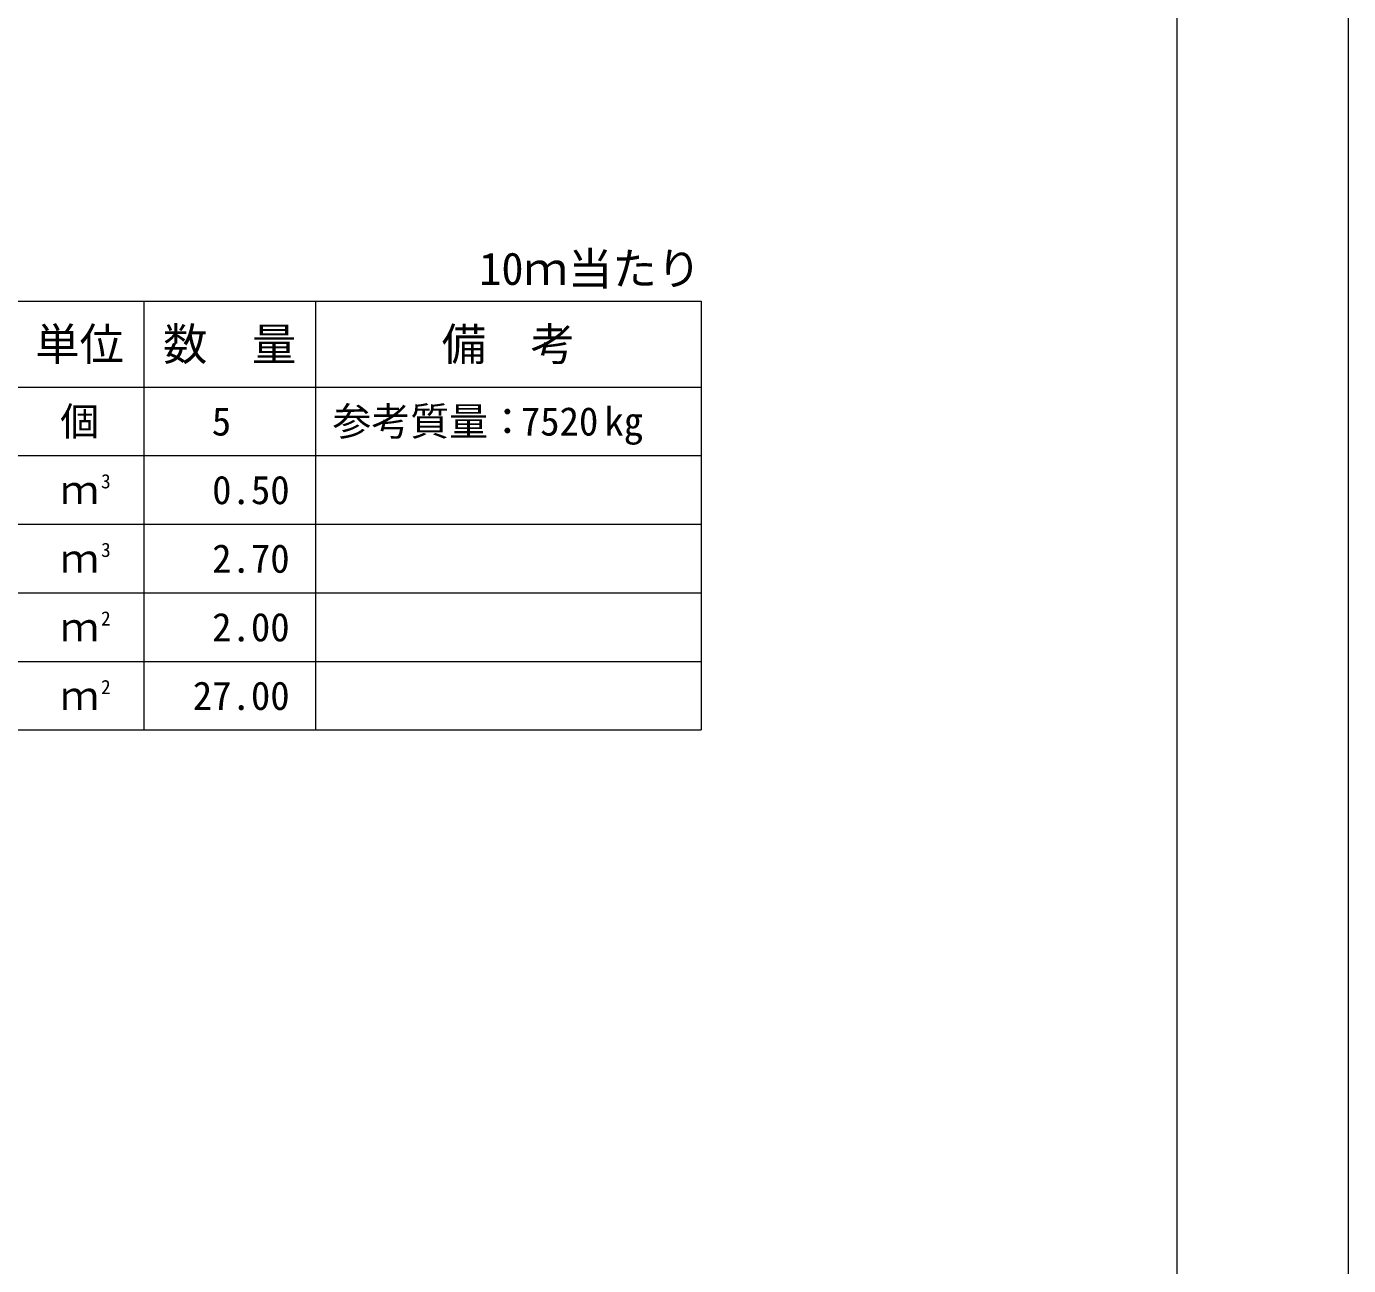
# Model space of a CAD drawing. Units: millimetres at full size; details may follow other scales. Extents: x 0 to 42050, y 0 to 29700.
# Drawn here: x 34340 to 42050, y 7226 to 14453 of the extents above; entities that cross this region are included whole.
import ezdxf
from ezdxf.enums import TextEntityAlignment as Align

# ---------------------------------------------------------------- set-up
doc = ezdxf.new("R2010")
doc.units = ezdxf.units.MM
doc.header["$LTSCALE"] = 50
doc.layers.add('D-MTR', color=7, linetype='Continuous')
doc.layers.add('D-MTR-TXT', color=7, linetype='Continuous')
for name, color, linetype, lineweight in [('D-MTR-FRAM', 7, 'Continuous', 13), ('D-MTR-LINE', 7, 'Continuous', 13), ('D-TTL', 2, 'Continuous', 13)]:
    doc.layers.add(name, color=color, linetype=linetype, lineweight=lineweight)
doc.styles.add('ＭＳ ゴシック', font='')
doc.styles.get('ＭＳ ゴシック').set_extended_font_data('MS Gothic')

msp = doc.modelspace()

# ---------------------------------------------------------------- linework, layer by layer
at = {"layer": 'D-MTR-FRAM'}
for p, q in [((29525, 12850), (38275, 12850)), ((38275, 12850), (38275, 10350)), ((29525, 10350), (38275, 10350))]:
    msp.add_line(p, q, dxfattribs=at)
at = {"layer": 'D-MTR-LINE'}
for p, q in [((35025, 12850), (35025, 10350)), ((36025, 12850), (36025, 10350)), ((29525, 12350), (38275, 12350)), ((29525, 11950), (38275, 11950)), ((29525, 11550), (38275, 11550)), ((29525, 11150), (38275, 11150)), ((29525, 10750), (38275, 10750))]:
    msp.add_line(p, q, dxfattribs=at)
at = {"layer": 'D-TTL'}
for points in [[(0, 0), (42050, 0), (42050, 29700), (0, 29700)], [(1000, 1000), (41050, 1000), (41050, 28700), (1000, 28700)]]:
    msp.add_lwpolyline(points, close=True, dxfattribs=at)

# ---------------------------------------------------------------- texts
at = {"layer": 'D-MTR', "style": 'ＭＳ ゴシック'}
msp.add_text('10ｍ当たり', height=189.9, dxfattribs=at).set_placement((38275, 12888.58), align=Align.BOTTOM_RIGHT)
at = {"layer": 'D-MTR-TXT', "style": 'ＭＳ ゴシック'}
for s, height, p in [('単位', 189.9, (34650, 12600)), ('数\u3000量', 189.9, (35525, 12600)), ('備\u3000考', 189.9, (37150, 12600)), ('個', 166.1, (34650, 12150)), ('ｍ', 166.1, (34650, 11750)), ('ｍ', 166.1, (34650, 11350)), ('ｍ', 166.1, (34650, 10950)), ('ｍ', 166.1, (34650, 10550))]:
    msp.add_text(s, height=height, dxfattribs=at).set_placement(p, align=Align.MIDDLE_CENTER)
for s, p in [('5', (35533.88, 12150)), ('7520', (37675, 12150)), ('0.50', (35875, 11750)), ('2.70', (35875, 11350)), ('2.00', (35875, 10950)), ('27.00', (35875, 10550))]:
    msp.add_text(s, height=166.1, dxfattribs=at).set_placement(p, align=Align.MIDDLE_RIGHT)
msp.add_text('参考質量：    kg', height=166.1, dxfattribs=at).set_placement((36125, 12150), align=Align.MIDDLE_LEFT)
for s, p in [('3', (34775, 11734.07)), ('3', (34775, 11334.07)), ('2', (34775, 10934.07)), ('2', (34775, 10534.07))]:
    msp.add_text(s, height=83.07, dxfattribs=at).set_placement(p, align=Align.BOTTOM_LEFT)

doc.saveas('drawing.dxf')
